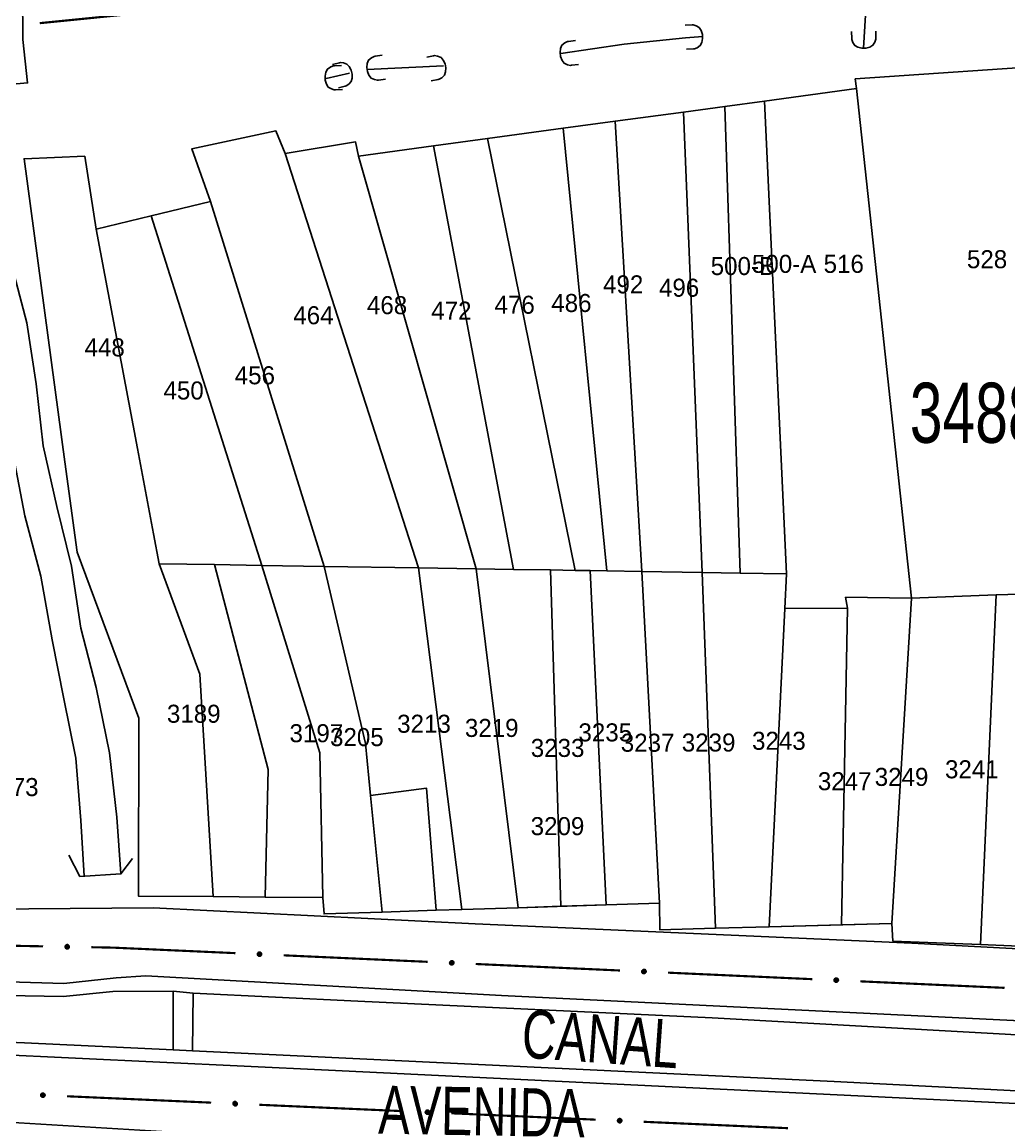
# Model space of a CAD drawing. Extents: x 203851 to 204958, y 4839055 to 4839989.
# Drawn here: x 204064.4 to 204146.5, y 4839190.2 to 4839282 of the extents above; entities that cross this region are included whole.
import ezdxf
from ezdxf.enums import TextEntityAlignment as Align

# ---------------------------------------------------------------- set-up
doc = ezdxf.new("R2010")
doc.units = 0
doc.header["$LTSCALE"] = 1.5
doc.header["$MEASUREMENT"] = 0
doc.linetypes.add('TRACO_05', pattern=[11, 7, -1, 0.5, -1, 0.5, -1])
for name, color, linetype in [('CD_MALHA_LOTES', 7, 'CONTINUOUS'), ('CD_TXT_QUADRA', 2, 'CONTINUOUS'), ('HD-CANAIS', 7, 'CONTINUOUS'), ('HD-CURSO-PERENE', 170, 'CONTINUOUS'), ('HD-VALAS-DRENOS', 170, 'CONTINUOUS'), ('RU-QUADRA', 210, 'CONTINUOUS'), ('SV-BUEIRO-VALA', 7, 'CONTINUOUS'), ('SV-EIXO-RUA-PAV', 20, 'CONTINUOUS'), ('SV-ESTIVAS', 7, 'CONTINUOUS'), ('SV-PONTE-BUEIRO', 251, 'CONTINUOUS'), ('SV-RUA-PAVIM', 7, 'CONTINUOUS'), ('SV-TXT-RUA-N-PAV', 7, 'CONTINUOUS'), ('Th_NmrPort', 1, 'CONTINUOUS')]:
    doc.layers.add(name, color=color, linetype=linetype)
doc.styles.add('ARIAL', font='ARIAL.SHX')

# ---------------------------------------------------------------- blocks, each defined once
blk = doc.blocks.new('COD120', base_point=(204091.84, 4839277.8))
at = {"layer": 'SV-PONTE-BUEIRO'}
blk.add_lwpolyline([(204090.84, 4839276.4), (204090.84, 4839276.983333), (204090.84, 4839277.070833), (204090.923333, 4839277.304167), (204091.09, 4839277.566667), (204091.34, 4839277.7125), (204091.673333, 4839277.8), (204092.006667, 4839277.8), (204092.34, 4839277.7125), (204092.59, 4839277.566667), (204092.756667, 4839277.304167), (204092.84, 4839277.070833), (204092.84, 4839276.983333), (204092.84, 4839276.4)], dxfattribs=at)

msp = doc.modelspace()

# ---------------------------------------------------------------- linework, layer by layer
at = {"layer": 'CD_MALHA_LOTES', "linetype": 'Continuous', "flags": 128}
for points in [[(204133.81, 4839276.43), (204133.7, 4839277.24), (204151.62, 4839278.46)], [(204126.14, 4839275.39), (204133.81, 4839276.43)], [(204138.38, 4839234.04), (204133.81, 4839276.43)], [(204122.86, 4839274.95), (204126.14, 4839275.39)], [(204127.97, 4839236.08), (204126.14, 4839275.39)], [(204113.73, 4839273.71), (204119.41, 4839274.48)], [(204119.41, 4839274.48), (204122.86, 4839274.95)], [(204120.98, 4839236.2), (204119.41, 4839274.48)], [(204124.13, 4839236.14), (204122.86, 4839274.95)], [(204109.41, 4839273.13), (204113.73, 4839273.71)], [(204115.94, 4839236.28), (204113.73, 4839273.71)], [(204080.1, 4839267.04), (204078.53, 4839271.41), (204085.53, 4839272.91), (204086.31, 4839271.03)], [(204103.11, 4839272.27), (204109.41, 4839273.13)], [(204113.05, 4839236.32), (204109.41, 4839273.13)], [(204086.31, 4839271.03), (204092.16, 4839271.99), (204092.4, 4839270.82)], [(204092.4, 4839270.82), (204098.62, 4839271.67)], [(204098.62, 4839271.67), (204103.11, 4839272.27)], [(204105.27, 4839236.45), (204098.62, 4839271.67)], [(204110.4, 4839236.36), (204103.11, 4839272.27)], [(204070.6, 4839264.73), (204069.64, 4839270.81), (204064.6, 4839270.59)], [(204097.38, 4839236.57), (204086.31, 4839271.03)], [(204102.17, 4839236.5), (204092.4, 4839270.82)], [(204064.6, 4839270.59), (204067.97, 4839245.4)], [(204075.17, 4839265.84), (204080.1, 4839267.04)], [(204089.55, 4839236.7), (204080.1, 4839267.04)], [(204070.6, 4839264.73), (204075.17, 4839265.84)], [(204084.36, 4839236.78), (204075.17, 4839265.84)], [(204074.02, 4839246.51), (204070.6, 4839264.73)], [(204075.36, 4839239.41), (204074.02, 4839246.51)], [(204067.97, 4839245.4), (204069.02, 4839237.89)], [(204075.82, 4839236.92), (204075.36, 4839239.41)], [(204069.02, 4839237.89), (204074.13, 4839224.07)], [(204080.3, 4839209.23), (204079.2, 4839227.72), (204075.82, 4839236.92)], [(204075.82, 4839236.92), (204080.42, 4839236.84)], [(204080.42, 4839236.84), (204084.36, 4839236.78)], [(204084.65, 4839209.2), (204084.88, 4839219.8), (204080.42, 4839236.84)], [(204084.36, 4839236.78), (204089.55, 4839236.7)], [(204089.44, 4839209.16), (204089.18, 4839221.19), (204084.36, 4839236.78)], [(204089.55, 4839236.7), (204097.38, 4839236.57)], [(204093.39, 4839217.63), (204092.98, 4839221.98), (204089.55, 4839236.7)], [(204100.99, 4839208.16), (204097.38, 4839236.57)], [(204097.38, 4839236.57), (204102.17, 4839236.5)], [(204102.17, 4839236.5), (204105.27, 4839236.45)], [(204105.68, 4839208.31), (204102.17, 4839236.5)], [(204105.27, 4839236.45), (204108.36, 4839236.4)], [(204108.36, 4839236.4), (204110.4, 4839236.36)], [(204109.23, 4839208.43), (204108.36, 4839236.4)], [(204110.4, 4839236.36), (204111.65, 4839236.34)], [(204111.65, 4839236.34), (204113.05, 4839236.32)], [(204112.98, 4839208.55), (204111.65, 4839236.34)], [(204113.05, 4839236.32), (204115.94, 4839236.28)], [(204115.94, 4839236.28), (204120.98, 4839236.2)], [(204117.43, 4839208.69), (204115.94, 4839236.28)], [(204120.98, 4839236.2), (204124.13, 4839236.14)], [(204122.09, 4839206.6), (204120.98, 4839236.2)], [(204127.97, 4839236.08), (204124.13, 4839236.14)], [(204127.83, 4839233.2), (204127.97, 4839236.08)], [(204133.04, 4839233.22), (204132.89, 4839234.13), (204138.38, 4839234.04)], [(204136.73, 4839207), (204138.38, 4839234.04)], [(204138.38, 4839234.04), (204145.42, 4839234.32)], [(204144.11, 4839205.24), (204145.42, 4839234.32)], [(204145.42, 4839234.32), (204151.28, 4839234.51)], [(204126.55, 4839206.72), (204127.83, 4839233.2)], [(204127.83, 4839233.2), (204133.04, 4839233.22)], [(204132.54, 4839206.88), (204133.04, 4839233.22)], [(204074.13, 4839224.07), (204074.12, 4839209.27)], [(204093.39, 4839217.63), (204098.04, 4839218.26), (204098.85, 4839208.1)], [(204094.36, 4839207.95), (204093.39, 4839217.63)], [(204074.12, 4839209.27), (204080.3, 4839209.23)], [(204084.65, 4839209.2), (204080.3, 4839209.23)], [(204089.44, 4839209.16), (204084.65, 4839209.2)], [(204094.36, 4839207.95), (204089.53, 4839207.8), (204089.44, 4839209.16)], [(204109.23, 4839208.43), (204105.68, 4839208.31)], [(204112.98, 4839208.55), (204109.23, 4839208.43)], [(204117.43, 4839208.69), (204112.98, 4839208.55)], [(204122.09, 4839206.6), (204117.46, 4839206.47), (204117.43, 4839208.69)], [(204098.85, 4839208.1), (204094.36, 4839207.95)], [(204100.99, 4839208.16), (204098.85, 4839208.1)], [(204105.68, 4839208.31), (204100.99, 4839208.16)], [(204126.55, 4839206.72), (204122.09, 4839206.6)], [(204132.54, 4839206.88), (204126.55, 4839206.72)], [(204136.73, 4839207), (204132.54, 4839206.88)], [(204144.11, 4839205.24), (204136.82, 4839205.53), (204136.73, 4839207)], [(204149.9, 4839206.67), (204149.89, 4839205.01), (204144.11, 4839205.24)]]:
    msp.add_lwpolyline(points, dxfattribs=at)
at = {"layer": 'HD-CANAIS', "linetype": 'Continuous'}
for points in [[(204077, 4839201.36, 4.88), (204071.98, 4839201.35, 4.88), (204067.83, 4839200.93, 4.88), (204063.1, 4839201.02, 4.88), (204028.42, 4839202.07, 4.88), (204009.81, 4839202.3, 4.88), (203982.76, 4839202.96, 4.88), (203970.74, 4839203.45, 4.88), (203964.29, 4839203.88, 4.88), (203952.62, 4839205.12, 4.88)], [(203952.33, 4839201.21, 4.88), (203964.72, 4839199.86, 4.88), (203974.71, 4839199.43, 4.88), (204013.53, 4839198.68, 4.88), (204047.04, 4839197.79, 4.88), (204064.62, 4839197.07, 4.88), (204076.98, 4839196.5, 4.88)], [(204157.07, 4839197.18, 4.88), (204121.81, 4839199.15, 4.88), (204092.33, 4839200.55, 4.88), (204078.65, 4839201.19, 4.88)], [(204078.59, 4839196.42, 4.88), (204131.95, 4839193.85, 4.88), (204156.88, 4839192.57, 4.88)]]:
    msp.add_polyline3d(points, dxfattribs=at)
at = {"layer": 'HD-CURSO-PERENE', "linetype": 'Continuous'}
for points in [[(204058.86, 4839276.41, 2.83), (204059.31, 4839271.34, 2.83), (204060.12, 4839266.32, 2.83), (204061.04, 4839261.17, 2.83), (204062.1, 4839256.02, 2.83), (204063.05, 4839250.95, 2.83), (204063.68, 4839245.98, 2.83), (204064.66, 4839240.89, 2.83), (204066, 4839235.89, 2.83), (204066.94, 4839230.6, 2.83), (204067.89, 4839225.69, 2.83), (204068.91, 4839220.76, 2.83), (204069.31, 4839215.57, 2.83), (204069.58, 4839210.93, 2.83)], [(204072.65, 4839211.12, 2.83), (204072.3, 4839215.83, 2.83), (204071.69, 4839221.19, 2.83), (204070.6, 4839226.62, 2.83), (204069.31, 4839231.55, 2.83), (204068.53, 4839236.71, 2.83), (204067.32, 4839241.69, 2.83), (204066.17, 4839246.73, 2.83), (204065.59, 4839251.87, 2.83), (204064.81, 4839256.95, 2.83), (204063.48, 4839262.01, 2.83), (204062.94, 4839267.06, 2.83), (204062.41, 4839272.28, 2.83), (204061.73, 4839276.64, 2.83)]]:
    msp.add_polyline3d(points, dxfattribs=at)
at = {"layer": 'HD-VALAS-DRENOS', "linetype": 'TRACO_05'}
for points in [[(204134.38, 4839279.8, 3.12), (204134.56, 4839282.55, 3.12), (204137.51, 4839283.07, 3.12)], [(204109.22, 4839279.34, 3.13), (204114.48, 4839280.13, 3.13), (204119.59, 4839280.66, 3.12), (204121.01, 4839280.76, 3.12)], [(204093.11, 4839278.03, 3.5), (204099.45, 4839278.31, 3.32)], [(204089.72, 4839277.26, 3.44), (204091.65, 4839277.71, 3.5)]]:
    msp.add_polyline3d(points, dxfattribs=at)
at = {"layer": 'RU-QUADRA', "linetype": 'Continuous', "flags": 128}
msp.add_lwpolyline([(204149.89, 4839205.01), (204144.11, 4839205.24), (204136.82, 4839205.53), (204136.73, 4839207), (204126.55, 4839206.72), (204122.09, 4839206.6), (204117.46, 4839206.47), (204117.43, 4839208.69), (204112.98, 4839208.55), (204105.68, 4839208.31), (204100.99, 4839208.16), (204098.85, 4839208.1), (204094.36, 4839207.95), (204089.53, 4839207.8), (204089.44, 4839209.16), (204084.65, 4839209.2), (204080.3, 4839209.23), (204074.12, 4839209.27), (204074.13, 4839224.07), (204069.02, 4839237.89), (204067.97, 4839245.4), (204064.6, 4839270.59), (204069.64, 4839270.81), (204070.6, 4839264.73), (204075.17, 4839265.84), (204080.1, 4839267.04), (204078.53, 4839271.41), (204085.53, 4839272.91), (204086.31, 4839271.03), (204092.16, 4839271.99), (204092.4, 4839270.82), (204098.62, 4839271.67), (204103.11, 4839272.27), (204109.41, 4839273.13), (204113.73, 4839273.71), (204119.41, 4839274.48), (204122.86, 4839274.95), (204126.14, 4839275.39), (204133.81, 4839276.43), (204133.7, 4839277.24), (204151.62, 4839278.46)], dxfattribs=at)
at = {"layer": 'SV-EIXO-RUA-PAV', "const_width": 0.18}
for points in [[(204065.9, 4839281.873), (204077.841, 4839283.069)], [(204054.182, 4839205.32), (204066.18, 4839205.098)], [(204070.18, 4839205.024), (204071.18, 4839205.005)], [(204071.18, 4839205.005), (204071.99, 4839204.99)], [(204071.99, 4839204.99), (204082.169, 4839204.531)], [(204086.165, 4839204.35), (204098.153, 4839203.809)], [(204102.149, 4839203.629), (204114.137, 4839203.088)], [(204118.132, 4839202.908), (204130.12, 4839202.367)], [(204134.116, 4839202.186), (204146.104, 4839201.645)], [(204068.158, 4839192.629), (204080.147, 4839192.098)], [(204084.143, 4839191.921), (204096.131, 4839191.39)], [(204100.127, 4839191.213), (204112.115, 4839190.683)], [(204116.111, 4839190.506), (204128.1, 4839189.975)]]:
    msp.add_lwpolyline(points, dxfattribs=at)
at = {"layer": 'SV-EIXO-RUA-PAV'}
for points in [[(204068.038, 4839205.173), (204068.073, 4839205.208), (204068.11, 4839205.23), (204068.146, 4839205.24), (204068.181, 4839205.241), (204068.216, 4839205.237), (204068.25, 4839205.226), (204068.286, 4839205.205), (204068.321, 4839205.17), (204068.341, 4839205.131), (204068.353, 4839205.096), (204068.355, 4839205.06), (204068.351, 4839205.026), (204068.338, 4839204.991), (204068.316, 4839204.955), (204068.281, 4839204.921), (204068.245, 4839204.899), (204068.209, 4839204.89), (204068.173, 4839204.888), (204068.138, 4839204.892), (204068.104, 4839204.903), (204068.068, 4839204.925), (204068.034, 4839204.961), (204068.012, 4839204.997), (204068.003, 4839205.032), (204068.002, 4839205.067), (204068.005, 4839205.102), (204068.015, 4839205.138), (204068.038, 4839205.173)], [(204084.028, 4839204.557), (204084.064, 4839204.59), (204084.102, 4839204.612), (204084.138, 4839204.621), (204084.172, 4839204.62), (204084.207, 4839204.616), (204084.241, 4839204.604), (204084.276, 4839204.582), (204084.31, 4839204.546), (204084.33, 4839204.506), (204084.341, 4839204.471), (204084.342, 4839204.435), (204084.337, 4839204.401), (204084.323, 4839204.366), (204084.301, 4839204.331), (204084.264, 4839204.298), (204084.227, 4839204.277), (204084.192, 4839204.269), (204084.156, 4839204.268), (204084.12, 4839204.273), (204084.087, 4839204.285), (204084.051, 4839204.308), (204084.019, 4839204.344), (204083.998, 4839204.381), (204083.989, 4839204.416), (204083.989, 4839204.452), (204083.993, 4839204.487), (204084.004, 4839204.522), (204084.028, 4839204.557)], [(204100.012, 4839203.836), (204100.048, 4839203.869), (204100.085, 4839203.891), (204100.122, 4839203.899), (204100.156, 4839203.899), (204100.191, 4839203.895), (204100.225, 4839203.882), (204100.26, 4839203.86), (204100.294, 4839203.825), (204100.314, 4839203.785), (204100.324, 4839203.75), (204100.326, 4839203.714), (204100.321, 4839203.68), (204100.307, 4839203.645), (204100.284, 4839203.61), (204100.248, 4839203.576), (204100.211, 4839203.556), (204100.175, 4839203.548), (204100.139, 4839203.546), (204100.104, 4839203.551), (204100.07, 4839203.564), (204100.035, 4839203.587), (204100.003, 4839203.623), (204099.981, 4839203.66), (204099.973, 4839203.695), (204099.973, 4839203.73), (204099.977, 4839203.766), (204099.988, 4839203.8), (204100.012, 4839203.836)], [(204115.996, 4839203.114), (204116.032, 4839203.148), (204116.069, 4839203.169), (204116.105, 4839203.178), (204116.14, 4839203.178), (204116.175, 4839203.173), (204116.209, 4839203.161), (204116.244, 4839203.139), (204116.278, 4839203.103), (204116.297, 4839203.064), (204116.308, 4839203.028), (204116.31, 4839202.993), (204116.305, 4839202.959), (204116.291, 4839202.923), (204116.268, 4839202.888), (204116.231, 4839202.855), (204116.195, 4839202.834), (204116.159, 4839202.826), (204116.123, 4839202.825), (204116.088, 4839202.83), (204116.054, 4839202.842), (204116.019, 4839202.865), (204115.986, 4839202.902), (204115.965, 4839202.938), (204115.957, 4839202.974), (204115.956, 4839203.009), (204115.96, 4839203.044), (204115.971, 4839203.079), (204115.996, 4839203.114)], [(204131.98, 4839202.393), (204132.015, 4839202.426), (204132.053, 4839202.448), (204132.089, 4839202.457), (204132.123, 4839202.456), (204132.158, 4839202.452), (204132.193, 4839202.44), (204132.228, 4839202.418), (204132.262, 4839202.382), (204132.281, 4839202.342), (204132.292, 4839202.307), (204132.293, 4839202.271), (204132.288, 4839202.237), (204132.274, 4839202.202), (204132.252, 4839202.167), (204132.215, 4839202.134), (204132.178, 4839202.113), (204132.143, 4839202.105), (204132.107, 4839202.104), (204132.071, 4839202.109), (204132.038, 4839202.121), (204132.002, 4839202.144), (204131.97, 4839202.18), (204131.949, 4839202.217), (204131.941, 4839202.252), (204131.94, 4839202.288), (204131.944, 4839202.323), (204131.955, 4839202.358), (204131.98, 4839202.393)], [(204066.022, 4839192.833), (204066.057, 4839192.867), (204066.095, 4839192.889), (204066.131, 4839192.897), (204066.165, 4839192.897), (204066.2, 4839192.893), (204066.235, 4839192.88), (204066.27, 4839192.858), (204066.304, 4839192.823), (204066.323, 4839192.783), (204066.334, 4839192.748), (204066.335, 4839192.712), (204066.331, 4839192.678), (204066.317, 4839192.643), (204066.294, 4839192.608), (204066.258, 4839192.574), (204066.221, 4839192.554), (204066.185, 4839192.546), (204066.149, 4839192.545), (204066.114, 4839192.549), (204066.08, 4839192.562), (204066.045, 4839192.585), (204066.012, 4839192.621), (204065.991, 4839192.658), (204065.983, 4839192.693), (204065.982, 4839192.728), (204065.986, 4839192.763), (204065.997, 4839192.798), (204066.022, 4839192.833)], [(204082.006, 4839192.126), (204082.042, 4839192.159), (204082.079, 4839192.181), (204082.116, 4839192.19), (204082.15, 4839192.189), (204082.185, 4839192.185), (204082.219, 4839192.173), (204082.254, 4839192.151), (204082.288, 4839192.115), (204082.308, 4839192.075), (204082.318, 4839192.04), (204082.32, 4839192.004), (204082.315, 4839191.971), (204082.301, 4839191.935), (204082.278, 4839191.9), (204082.242, 4839191.867), (204082.205, 4839191.846), (204082.17, 4839191.838), (204082.134, 4839191.837), (204082.098, 4839191.842), (204082.064, 4839191.854), (204082.029, 4839191.877), (204081.997, 4839191.913), (204081.975, 4839191.95), (204081.967, 4839191.985), (204081.967, 4839192.021), (204081.971, 4839192.056), (204081.981, 4839192.091), (204082.006, 4839192.126)], [(204097.99, 4839191.418), (204098.026, 4839191.452), (204098.064, 4839191.473), (204098.1, 4839191.482), (204098.134, 4839191.482), (204098.169, 4839191.477), (204098.203, 4839191.465), (204098.238, 4839191.443), (204098.272, 4839191.408), (204098.292, 4839191.368), (204098.303, 4839191.332), (204098.304, 4839191.297), (204098.299, 4839191.263), (204098.285, 4839191.228), (204098.263, 4839191.192), (204098.226, 4839191.159), (204098.189, 4839191.138), (204098.154, 4839191.131), (204098.118, 4839191.129), (204098.082, 4839191.134), (204098.049, 4839191.146), (204098.013, 4839191.169), (204097.981, 4839191.206), (204097.96, 4839191.242), (204097.951, 4839191.278), (204097.951, 4839191.313), (204097.955, 4839191.348), (204097.966, 4839191.383), (204097.99, 4839191.418)], [(204113.975, 4839190.71), (204114.01, 4839190.744), (204114.048, 4839190.766), (204114.084, 4839190.774), (204114.118, 4839190.774), (204114.153, 4839190.77), (204114.188, 4839190.757), (204114.223, 4839190.735), (204114.257, 4839190.7), (204114.276, 4839190.66), (204114.287, 4839190.625), (204114.288, 4839190.589), (204114.284, 4839190.555), (204114.27, 4839190.52), (204114.247, 4839190.485), (204114.211, 4839190.451), (204114.174, 4839190.431), (204114.138, 4839190.423), (204114.102, 4839190.422), (204114.067, 4839190.426), (204114.033, 4839190.439), (204113.998, 4839190.462), (204113.965, 4839190.498), (204113.944, 4839190.535), (204113.936, 4839190.57), (204113.935, 4839190.605), (204113.939, 4839190.64), (204113.95, 4839190.675), (204113.975, 4839190.71)]]:
    msp.add_lwpolyline(points, close=True, dxfattribs=at)
for points in [[(204068.002, 4839205.067), (204068.353, 4839205.096)], [(204068.003, 4839205.032), (204068.355, 4839205.06)], [(204068.005, 4839205.102), (204068.341, 4839205.131)], [(204068.005, 4839205.049), (204068.352, 4839205.075)], [(204068.007, 4839205.086), (204068.342, 4839205.115)], [(204068.011, 4839205.013), (204068.35, 4839205.043)], [(204068.012, 4839204.997), (204068.351, 4839205.026)], [(204068.015, 4839205.138), (204068.321, 4839205.17)], [(204068.015, 4839205.12), (204068.326, 4839205.151)], [(204068.026, 4839204.978), (204068.34, 4839205.007)], [(204068.027, 4839205.154), (204068.3, 4839205.186)], [(204068.034, 4839204.961), (204068.338, 4839204.991)], [(204068.038, 4839205.173), (204068.286, 4839205.205)], [(204068.055, 4839204.944), (204068.324, 4839204.972)], [(204068.058, 4839205.191), (204068.261, 4839205.215)], [(204068.068, 4839204.925), (204068.316, 4839204.955)], [(204068.073, 4839205.208), (204068.25, 4839205.226)], [(204068.091, 4839204.916), (204068.291, 4839204.937)], [(204068.094, 4839205.221), (204068.224, 4839205.231)], [(204068.104, 4839204.903), (204068.281, 4839204.921)], [(204068.11, 4839205.23), (204068.216, 4839205.237)], [(204068.125, 4839204.898), (204068.256, 4839204.909)], [(204068.138, 4839204.892), (204068.245, 4839204.899)], [(204083.989, 4839204.452), (204084.341, 4839204.471)], [(204083.989, 4839204.416), (204084.342, 4839204.435)], [(204083.992, 4839204.433), (204084.339, 4839204.451)], [(204083.993, 4839204.487), (204084.33, 4839204.506)], [(204083.995, 4839204.47), (204084.33, 4839204.491)], [(204083.997, 4839204.398), (204084.337, 4839204.418)], [(204083.998, 4839204.381), (204084.337, 4839204.401)], [(204084.003, 4839204.504), (204084.316, 4839204.527)], [(204084.004, 4839204.522), (204084.31, 4839204.546)], [(204084.01, 4839204.362), (204084.325, 4839204.383)], [(204084.017, 4839204.538), (204084.29, 4839204.562)], [(204084.019, 4839204.344), (204084.323, 4839204.366)], [(204084.028, 4839204.557), (204084.276, 4839204.582)], [(204084.039, 4839204.328), (204084.309, 4839204.348)], [(204084.049, 4839204.574), (204084.252, 4839204.593)], [(204084.051, 4839204.308), (204084.301, 4839204.331)], [(204084.064, 4839204.59), (204084.241, 4839204.604)], [(204084.074, 4839204.299), (204084.275, 4839204.314)], [(204084.085, 4839204.603), (204084.215, 4839204.609)], [(204084.087, 4839204.285), (204084.264, 4839204.298)], [(204084.102, 4839204.612), (204084.207, 4839204.616)], [(204084.108, 4839204.279), (204084.239, 4839204.287)], [(204084.12, 4839204.273), (204084.227, 4839204.277)], [(204099.977, 4839203.766), (204100.314, 4839203.785)], [(204099.978, 4839203.749), (204100.314, 4839203.769)], [(204099.987, 4839203.783), (204100.299, 4839203.805)], [(204099.988, 4839203.8), (204100.294, 4839203.825)], [(204100.001, 4839203.816), (204100.274, 4839203.841)], [(204100.012, 4839203.836), (204100.26, 4839203.86)], [(204100.032, 4839203.853), (204100.235, 4839203.871)], [(204100.048, 4839203.869), (204100.225, 4839203.882)], [(204100.069, 4839203.881), (204100.199, 4839203.888)], [(204100.085, 4839203.891), (204100.191, 4839203.895)], [(204099.973, 4839203.73), (204100.324, 4839203.75)], [(204099.973, 4839203.695), (204100.326, 4839203.714)], [(204099.975, 4839203.712), (204100.323, 4839203.729)], [(204099.981, 4839203.676), (204100.32, 4839203.697)], [(204099.981, 4839203.66), (204100.321, 4839203.68)], [(204099.994, 4839203.64), (204100.309, 4839203.662)], [(204100.003, 4839203.623), (204100.307, 4839203.645)], [(204100.023, 4839203.606), (204100.293, 4839203.627)], [(204100.035, 4839203.587), (204100.284, 4839203.61)], [(204100.058, 4839203.577), (204100.258, 4839203.593)], [(204100.07, 4839203.564), (204100.248, 4839203.576)], [(204100.091, 4839203.558), (204100.223, 4839203.566)], [(204100.104, 4839203.551), (204100.211, 4839203.556)], [(204115.956, 4839203.009), (204116.308, 4839203.028)], [(204115.957, 4839202.974), (204116.31, 4839202.993)], [(204115.959, 4839202.991), (204116.307, 4839203.008)], [(204115.96, 4839203.044), (204116.297, 4839203.064)], [(204115.962, 4839203.028), (204116.298, 4839203.048)], [(204115.964, 4839202.955), (204116.304, 4839202.975)], [(204115.965, 4839202.938), (204116.305, 4839202.959)], [(204115.971, 4839203.079), (204116.278, 4839203.103)], [(204115.971, 4839203.061), (204116.283, 4839203.084)], [(204115.978, 4839202.919), (204116.293, 4839202.94)], [(204115.984, 4839203.095), (204116.257, 4839203.119)], [(204115.986, 4839202.902), (204116.291, 4839202.923)], [(204115.996, 4839203.114), (204116.244, 4839203.139)], [(204116.006, 4839202.885), (204116.276, 4839202.905)], [(204116.016, 4839203.132), (204116.219, 4839203.15)], [(204116.019, 4839202.865), (204116.268, 4839202.888)], [(204116.032, 4839203.148), (204116.209, 4839203.161)], [(204116.042, 4839202.856), (204116.242, 4839202.871)], [(204116.053, 4839203.16), (204116.183, 4839203.166)], [(204116.054, 4839202.842), (204116.231, 4839202.855)], [(204116.069, 4839203.169), (204116.175, 4839203.173)], [(204116.075, 4839202.837), (204116.207, 4839202.844)], [(204116.088, 4839202.83), (204116.195, 4839202.834)], [(204131.94, 4839202.288), (204132.292, 4839202.307)], [(204131.941, 4839202.252), (204132.293, 4839202.271)], [(204131.943, 4839202.269), (204132.291, 4839202.287)], [(204131.944, 4839202.323), (204132.281, 4839202.342)], [(204131.946, 4839202.306), (204132.281, 4839202.327)], [(204131.948, 4839202.234), (204132.288, 4839202.254)], [(204131.949, 4839202.217), (204132.288, 4839202.237)], [(204131.954, 4839202.34), (204132.267, 4839202.363)], [(204131.955, 4839202.358), (204132.262, 4839202.382)], [(204131.962, 4839202.198), (204132.277, 4839202.219)], [(204131.968, 4839202.373), (204132.241, 4839202.398)], [(204131.97, 4839202.18), (204132.274, 4839202.202)], [(204131.98, 4839202.393), (204132.228, 4839202.418)], [(204131.99, 4839202.163), (204132.26, 4839202.184)], [(204132, 4839202.41), (204132.203, 4839202.428)], [(204132.002, 4839202.144), (204132.252, 4839202.167)], [(204132.015, 4839202.426), (204132.193, 4839202.44)], [(204132.026, 4839202.135), (204132.226, 4839202.15)], [(204132.037, 4839202.439), (204132.167, 4839202.445)], [(204132.038, 4839202.121), (204132.215, 4839202.134)], [(204132.053, 4839202.448), (204132.158, 4839202.452)], [(204132.059, 4839202.115), (204132.19, 4839202.123)], [(204132.071, 4839202.109), (204132.178, 4839202.113)], [(204065.986, 4839192.763), (204066.323, 4839192.783)], [(204065.988, 4839192.747), (204066.324, 4839192.767)], [(204065.996, 4839192.781), (204066.309, 4839192.804)], [(204065.997, 4839192.798), (204066.304, 4839192.823)], [(204066.01, 4839192.814), (204066.283, 4839192.839)], [(204066.022, 4839192.833), (204066.27, 4839192.858)], [(204066.042, 4839192.851), (204066.245, 4839192.869)], [(204066.057, 4839192.867), (204066.235, 4839192.88)], [(204066.079, 4839192.879), (204066.209, 4839192.886)], [(204066.095, 4839192.889), (204066.2, 4839192.893)], [(204065.982, 4839192.728), (204066.334, 4839192.748)], [(204065.983, 4839192.693), (204066.335, 4839192.712)], [(204065.985, 4839192.71), (204066.333, 4839192.727)], [(204065.99, 4839192.674), (204066.33, 4839192.695)], [(204065.991, 4839192.658), (204066.331, 4839192.678)], [(204066.004, 4839192.638), (204066.319, 4839192.66)], [(204066.012, 4839192.621), (204066.317, 4839192.643)], [(204066.032, 4839192.604), (204066.302, 4839192.625)], [(204066.045, 4839192.585), (204066.294, 4839192.608)], [(204066.068, 4839192.575), (204066.268, 4839192.591)], [(204066.08, 4839192.562), (204066.258, 4839192.574)], [(204066.101, 4839192.556), (204066.233, 4839192.564)], [(204066.114, 4839192.549), (204066.221, 4839192.554)], [(204081.967, 4839192.021), (204082.318, 4839192.04)], [(204081.967, 4839191.985), (204082.32, 4839192.004)], [(204081.969, 4839192.002), (204082.317, 4839192.02)], [(204081.971, 4839192.056), (204082.308, 4839192.075)], [(204081.972, 4839192.039), (204082.308, 4839192.06)], [(204081.975, 4839191.967), (204082.314, 4839191.987)], [(204081.975, 4839191.95), (204082.315, 4839191.971)], [(204081.981, 4839192.091), (204082.288, 4839192.115)], [(204081.981, 4839192.073), (204082.293, 4839192.096)], [(204081.988, 4839191.931), (204082.303, 4839191.952)], [(204081.995, 4839192.106), (204082.267, 4839192.131)], [(204081.997, 4839191.913), (204082.301, 4839191.935)], [(204082.006, 4839192.126), (204082.254, 4839192.151)], [(204082.017, 4839191.896), (204082.287, 4839191.917)], [(204082.026, 4839192.143), (204082.229, 4839192.162)], [(204082.029, 4839191.877), (204082.278, 4839191.9)], [(204082.042, 4839192.159), (204082.219, 4839192.173)], [(204082.052, 4839191.868), (204082.252, 4839191.883)], [(204082.063, 4839192.172), (204082.193, 4839192.178)], [(204082.064, 4839191.854), (204082.242, 4839191.867)], [(204082.079, 4839192.181), (204082.185, 4839192.185)], [(204082.086, 4839191.848), (204082.217, 4839191.856)], [(204082.098, 4839191.842), (204082.205, 4839191.846)], [(204097.951, 4839191.313), (204098.303, 4839191.332)], [(204097.951, 4839191.278), (204098.304, 4839191.297)], [(204097.954, 4839191.295), (204098.301, 4839191.312)], [(204097.955, 4839191.348), (204098.292, 4839191.368)], [(204097.957, 4839191.331), (204098.292, 4839191.352)], [(204097.959, 4839191.259), (204098.299, 4839191.279)], [(204097.96, 4839191.242), (204098.299, 4839191.263)], [(204097.965, 4839191.365), (204098.278, 4839191.388)], [(204097.966, 4839191.383), (204098.272, 4839191.408)], [(204097.972, 4839191.223), (204098.288, 4839191.244)], [(204097.979, 4839191.399), (204098.252, 4839191.424)], [(204097.981, 4839191.206), (204098.285, 4839191.228)], [(204097.99, 4839191.418), (204098.238, 4839191.443)], [(204098.001, 4839191.189), (204098.271, 4839191.21)], [(204098.011, 4839191.436), (204098.214, 4839191.454)], [(204098.013, 4839191.169), (204098.263, 4839191.192)], [(204098.026, 4839191.452), (204098.203, 4839191.465)], [(204098.037, 4839191.16), (204098.237, 4839191.176)], [(204098.047, 4839191.464), (204098.177, 4839191.471)], [(204098.049, 4839191.146), (204098.226, 4839191.159)], [(204098.064, 4839191.473), (204098.169, 4839191.477)], [(204098.07, 4839191.141), (204098.201, 4839191.149)], [(204098.082, 4839191.134), (204098.189, 4839191.138)], [(204113.935, 4839190.605), (204114.287, 4839190.625)], [(204113.936, 4839190.57), (204114.288, 4839190.589)], [(204113.938, 4839190.587), (204114.286, 4839190.604)], [(204113.939, 4839190.64), (204114.276, 4839190.66)], [(204113.941, 4839190.624), (204114.277, 4839190.644)], [(204113.943, 4839190.551), (204114.283, 4839190.572)], [(204113.944, 4839190.535), (204114.284, 4839190.555)], [(204113.949, 4839190.658), (204114.262, 4839190.681)], [(204113.95, 4839190.675), (204114.257, 4839190.7)], [(204113.957, 4839190.515), (204114.272, 4839190.537)], [(204113.963, 4839190.691), (204114.236, 4839190.716)], [(204113.965, 4839190.498), (204114.27, 4839190.52)], [(204113.975, 4839190.71), (204114.223, 4839190.735)], [(204113.985, 4839190.481), (204114.255, 4839190.502)], [(204113.995, 4839190.728), (204114.198, 4839190.746)], [(204113.998, 4839190.462), (204114.247, 4839190.485)], [(204114.01, 4839190.744), (204114.188, 4839190.757)], [(204114.021, 4839190.452), (204114.221, 4839190.468)], [(204114.032, 4839190.756), (204114.162, 4839190.763)], [(204114.033, 4839190.439), (204114.211, 4839190.451)], [(204114.048, 4839190.766), (204114.153, 4839190.77)], [(204114.054, 4839190.433), (204114.186, 4839190.441)], [(204114.067, 4839190.426), (204114.174, 4839190.431)]]:
    msp.add_lwpolyline(points, dxfattribs=at)
at = {"layer": 'SV-ESTIVAS', "linetype": 'Continuous'}
for points in [[(204077, 4839201.36, 4.88), (204076.98, 4839196.5, 4.88)], [(204078.59, 4839196.42, 4.88), (204078.65, 4839201.19, 4.88)]]:
    msp.add_polyline3d(points, dxfattribs=at)
at = {"layer": 'SV-PONTE-BUEIRO', "linetype": 'Continuous'}
for points in [[(204064.5, 4839280.51, 4.08), (204064.46, 4839284.4, 4.08), (204054.11, 4839283.53, 4.08), (204054.08, 4839279.63, 4.08), (204054.28, 4839275.98, 3.97), (204064.89, 4839276.9, 3.97)], [(204078.65, 4839201.19, 4.88), (204077, 4839201.36, 4.88), (204076.98, 4839196.5, 4.88), (204078.59, 4839196.42, 4.88)]]:
    msp.add_polyline3d(points, close=True, dxfattribs=at)
msp.add_polyline3d([(204068.31, 4839212.67, 2.83), (204069.23, 4839210.91, 2.83), (204072.65, 4839211.12, 2.83), (204073.62, 4839212.4, 2.83)], dxfattribs=at)
at = {"layer": 'SV-RUA-PAVIM', "linetype": 'Continuous'}
for points in [[(204244.56, 4839293.47, 3.81), (204246.2, 4839292.48, 3.83), (204247.09, 4839291.1, 3.83), (204253.86, 4839227.88, 3.83), (204256.01, 4839208.16, 3.83), (204255.72, 4839205.59, 3.83), (204254.53, 4839203.61, 3.82), (204252.53, 4839202.34, 3.83), (204249.43, 4839201.47, 3.83), (204245.36, 4839200.89, 3.83), (204222.18, 4839201.24, 3.83), (204179.08, 4839203.2, 3.85), (204138.39, 4839205.37, 3.85), (204102.09, 4839206.97, 3.85), (204075.33, 4839208.3, 3.85), (204058.05, 4839208.17, 3.85), (204032.32, 4839208.69, 3.85), (203998.94, 4839209.74, 3.85), (203977.15, 4839209.94, 3.85), (203964.48, 4839210.93, 3.85), (203945.39, 4839212.95, 3.85), (203926.73, 4839214.699, 3.85)], [(203860.758, 4839209.713, 4.73), (203894.21, 4839205.96, 4.73), (203935.66, 4839201.8, 4.73), (203962.64, 4839198.77, 4.69), (203966.07, 4839198.51, 4.69), (204008.02, 4839197.43, 4.65), (204042.68, 4839196.91, 4.57), (204061.84, 4839196.14, 4.49), (204089.9, 4839194.81, 4.41), (204144.19, 4839192.17, 4.41), (204171.77, 4839190.84, 4.41)], [(204153.66, 4839198.6, 4.22), (204104.29, 4839201, 4.22), (204074.71, 4839202.65, 4.22), (204072.26, 4839202.48, 4.22), (204067.9, 4839202.01, 4.22), (204044.87, 4839202.69, 4.21), (204010.8, 4839203.53, 4.21), (203975.91, 4839204.33, 4.21), (203965.52, 4839204.91, 4.21), (203948.26, 4839206.61, 4.21), (203926.223, 4839208.897, 4.21)], [(204172.68, 4839085.27, 3.57), (204096.13, 4839079.64, 3.61), (204024.33, 4839074.51, 3.72), (203976.59, 4839071.09, 3.81), (203926.62, 4839067.6, 3.83), (203872.62, 4839063.82, 3.89), (203870.96, 4839064.31, 3.87), (203870.2, 4839065.74, 3.87), (203869.97, 4839067.82, 3.81), (203867.29, 4839200.6, 4.33), (203869.29, 4839203.11, 4.33), (203907.28, 4839199.02, 4.18), (203938.22, 4839195.79, 4.19), (203963.52, 4839193.26, 4.19), (203971.97, 4839192.85, 4.18), (203992.95, 4839192.25, 4.15), (204055.91, 4839190.92, 3.9), (204089.75, 4839188.88, 3.91), (204116.06, 4839187.77, 3.91), (204163.88, 4839185.28, 3.88)]]:
    msp.add_polyline3d(points, dxfattribs=at)

# ---------------------------------------------------------------- block references
at = {"layer": 'SV-BUEIRO-VALA'}
for p, rotation in [((204121, 4839280.77, 3.12), 273), ((204134.42, 4839279.79, 3.12), 181), ((204109.17, 4839279.26, 3.12), 97), ((204093.11, 4839278.02, 3.12), 98), ((204099.63, 4839278.33, 3.12), 281), ((204089.62, 4839277.3, 3.12), 92)]:
    msp.add_blockref('COD120', p, dxfattribs=dict(at, rotation=rotation))
at = {"layer": 'SV-PONTE-BUEIRO', "rotation": 284}
msp.add_blockref('COD120', (204091.84, 4839277.8, 3.12), dxfattribs=at)

# ---------------------------------------------------------------- texts
at = {"layer": 'CD_TXT_QUADRA', "style": 'ARIAL', "width": 0.7}
msp.add_text('348844408', height=5, dxfattribs=at).set_placement((204138.23, 4839246.97))
at = {"layer": 'HD-CANAIS', "style": 'ARIAL', "width": 0.7}
msp.add_text('CANAL', height=4, rotation=356, dxfattribs=at).set_placement((204105.87, 4839195.86))
at = {"layer": 'SV-TXT-RUA-N-PAV', "style": 'ARIAL', "width": 0.7}
msp.add_text('AVENIDA', height=4, rotation=359, dxfattribs=at).set_placement((204094.02, 4839189.52))
at = {"layer": 'Th_NmrPort', "color": 1}
for s, p in [('500-A', (204125.106, 4839261.855)), ('516', (204131.066, 4839261.856)), ('528', (204142.98, 4839262.243)), ('500-B', (204121.676, 4839261.675)), ('492', (204112.728, 4839260.149)), ('496', (204117.377, 4839259.873)), ('468', (204093.096, 4839258.42)), ('476', (204103.704, 4839258.455)), ('486', (204108.423, 4839258.602)), ('464', (204086.975, 4839257.582)), ('472', (204098.445, 4839257.967)), ('448', (204069.62, 4839254.912)), ('456', (204082.106, 4839252.59)), ('450', (204076.184, 4839251.325)), ('3189', (204076.47, 4839224.441)), ('3213', (204095.612, 4839223.609)), ('3219', (204101.242, 4839223.262)), ('3197', (204086.661, 4839222.823)), ('3205', (204090.032, 4839222.499)), ('3235', (204110.682, 4839222.891)), ('3233', (204106.718, 4839221.599)), ('3237', (204114.202, 4839222.031)), ('3239', (204119.274, 4839222.049)), ('3243', (204125.116, 4839222.192)), ('3241', (204141.156, 4839219.822)), ('3247', (204130.586, 4839218.832)), ('3249', (204135.314, 4839219.189)), ('3173', (204061.337, 4839218.343)), ('3209', (204106.711, 4839215.094))]:
    msp.add_text(s, height=1.5, dxfattribs=at).set_placement(p, align=Align.MIDDLE_LEFT)

doc.saveas('drawing.dxf')
